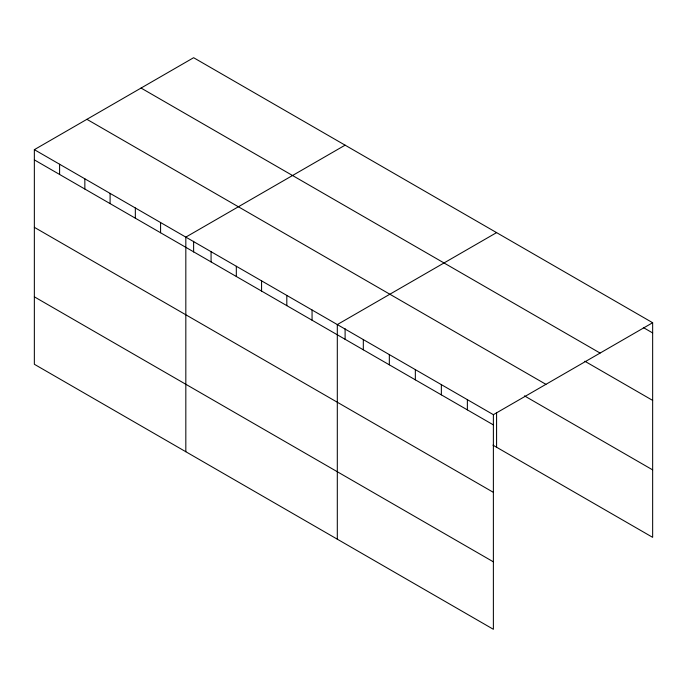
<?xml version="1.0" encoding="UTF-8"?>
<svg xmlns="http://www.w3.org/2000/svg" width="687" height="687" viewBox="0 0 687 687"><rect width="100%" height="100%" fill="white"/><g stroke="black" fill="none" stroke-linecap="round" stroke-linejoin="round"><path stroke-width="1.03" d="M34.35 149.663L493.378 414.682L493.378 629.292L34.35 364.273L34.35 149.663L193.622 57.708L652.65 322.727L652.65 537.337L492.974 445.15M345.106 145.163L185.825 237.118L185.825 451.728M496.581 232.618L337.308 324.573L337.308 539.183M493.378 414.682L652.65 322.727M643.358 327.57L652.65 332.937M141.067 88.056L600.086 353.066M584.835 361.233L652.65 400.392M86.914 119.323L545.933 384.334M524.447 395.867L652.65 469.882M34.35 159.882L493.378 424.892M34.35 227.328L493.378 492.347M34.35 296.827L493.378 561.837M496.581 412.973L496.581 447.228M467.366 399.662L467.366 409.873M441.355 384.643L441.355 394.862M415.343 369.632L415.343 379.842M389.331 354.612L389.331 364.823M363.32 339.593L363.32 349.803M345.106 328.73L345.106 339.43M312.061 310L312.061 320.211M286.814 295.427L286.814 305.638M261.567 280.846L261.567 291.065M236.319 266.273L236.319 276.483M211.072 251.7L211.072 261.91M193.622 241.274L193.622 251.974M160.578 222.545L160.578 232.756M135.339 207.972L135.339 218.183M110.092 193.391L110.092 203.61M84.844 178.818L84.844 189.028M59.597 164.245L59.597 174.455"/></g></svg>
